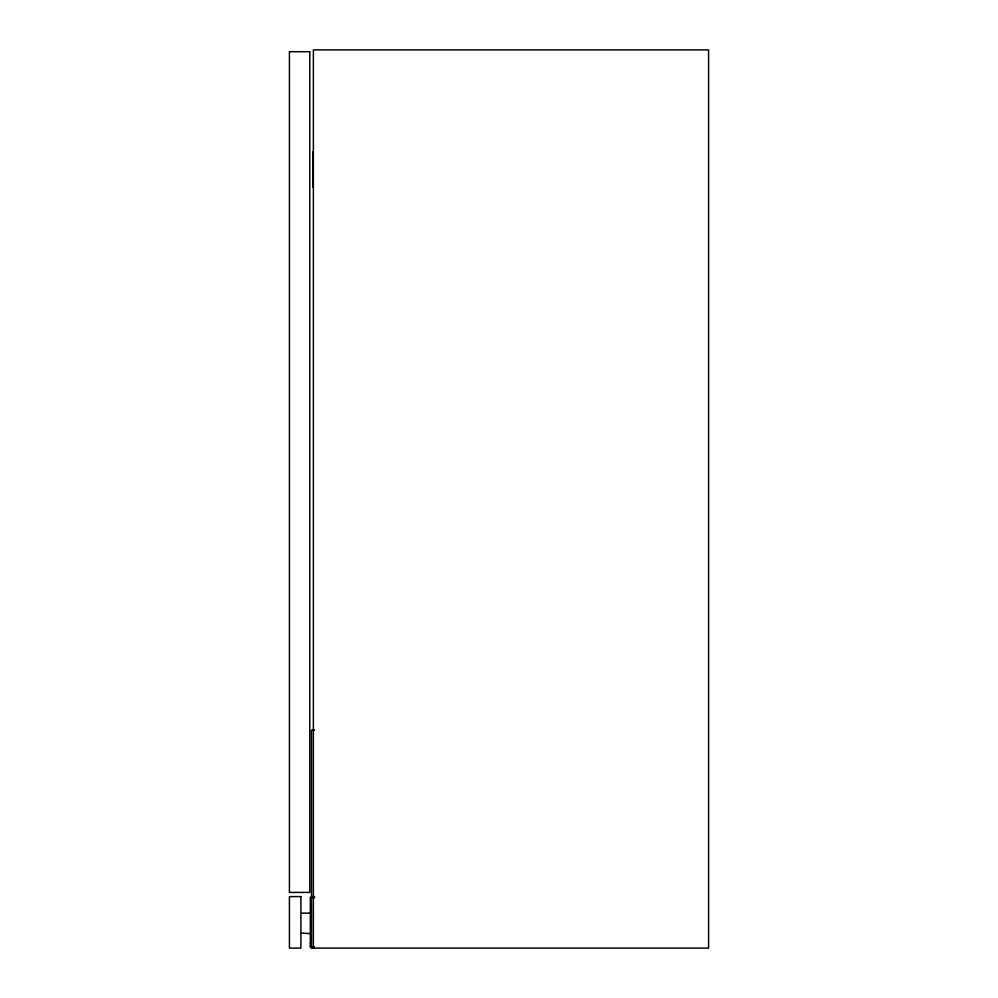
<?xml version="1.0" encoding="UTF-8"?>
<svg xmlns="http://www.w3.org/2000/svg" width="998" height="998" viewBox="0 0 998 998"><rect width="100%" height="100%" fill="white"/><g stroke="black" fill="none" stroke-linecap="round" stroke-linejoin="round"><path stroke-width="1.5" d="M313.372 948.1L313.372 49.9L708.58 49.9L708.58 948.1L311.488 948.1L310.328 946.902L310.328 897.801L311.488 896.603L314.595 896.603M314.595 730.137L311.488 730.137L311.488 948.1M310.328 897.801L314.595 897.801M302.07 913.133L311.401 913.133M311.002 933.729L301.596 933.03M310.328 946.902L314.595 946.902M310.328 943.31L311.002 945.006M313.085 151.559L313.085 187.487M309.779 51.696L289.42 51.696L289.42 892.412L309.779 892.412L309.779 51.696M300.922 896.603L289.42 896.603L289.42 948.1L300.922 948.1L300.922 896.603"/></g></svg>
